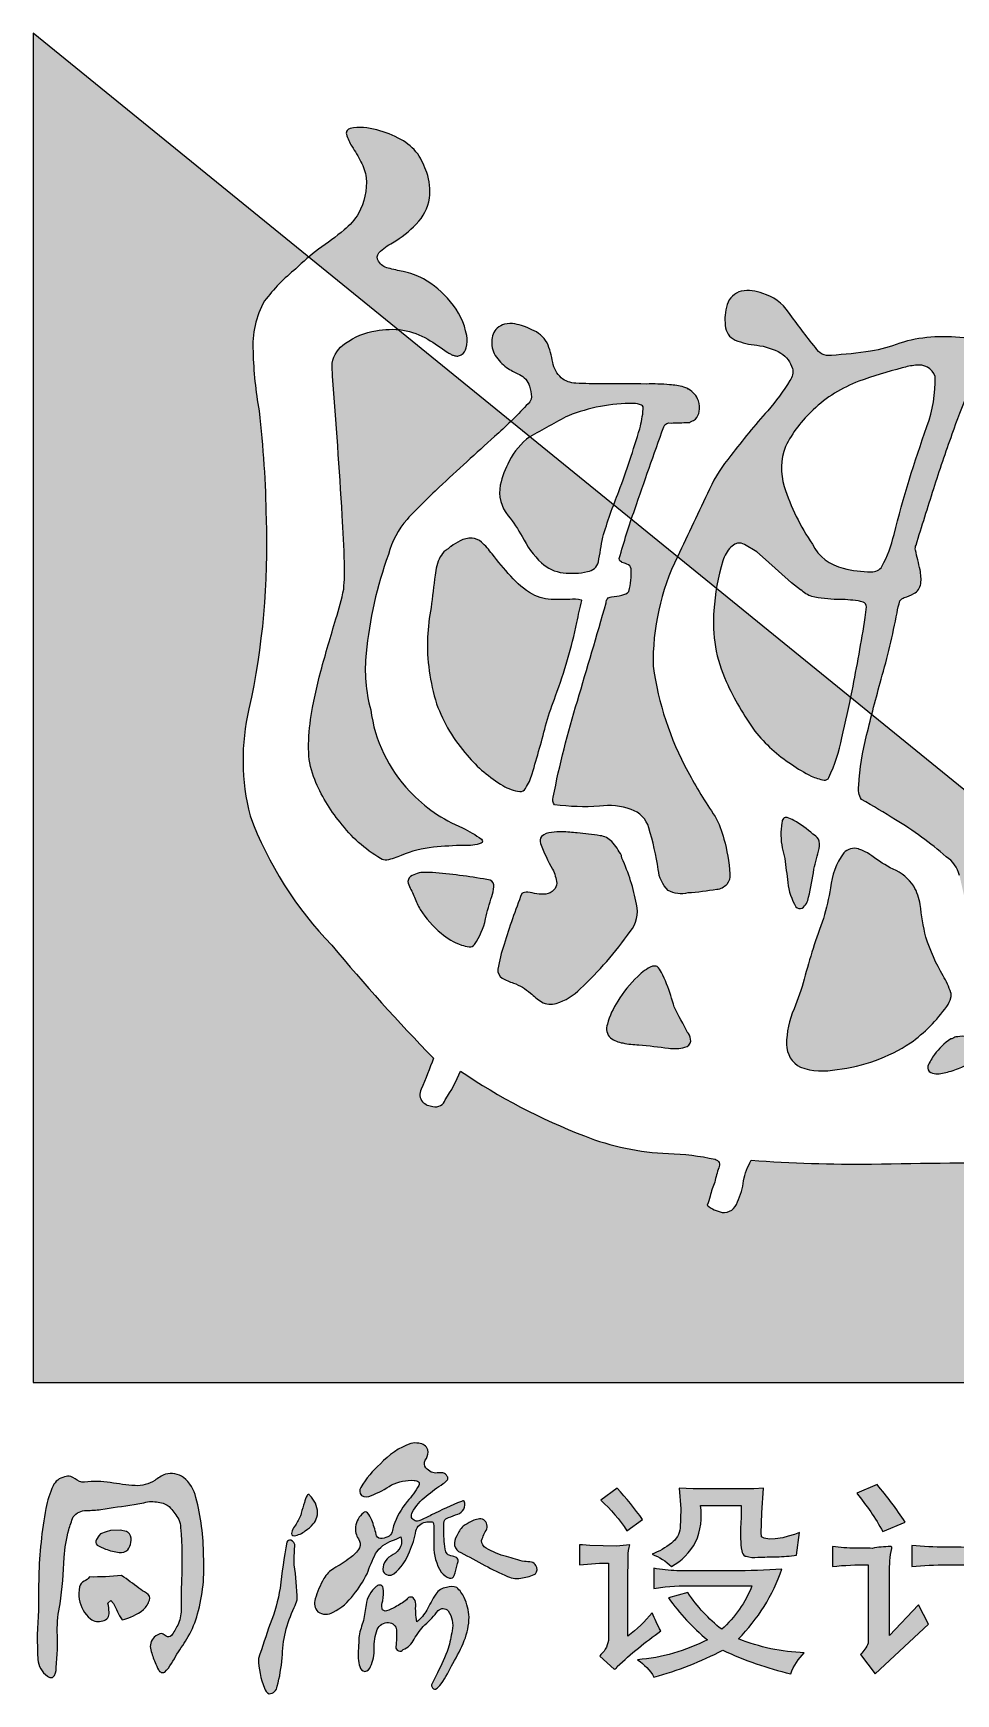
# Model space of a CAD drawing. Extents: x 190999 to 834799, y -200814 to 215286.
# Drawn here: x 660277 to 661746, y 22154 to 24796 of the extents above; entities that cross this region are included whole.
import ezdxf

# ---------------------------------------------------------------- set-up
doc = ezdxf.new("R2010")
doc.units = 0
doc.header["$LTSCALE"] = 1000
doc.header["$MEASUREMENT"] = 0
doc.layers.add('图框', color=189, linetype='Continuous')

# ---------------------------------------------------------------- blocks, each defined once
blk = doc.blocks.new('TJAD_TK_LOGO')
at = {"layer": '图框'}
for points in [[(0.3088, 0.2387, -0.055111), (0.2978, 0.218, -0.399817), (0.2889, 0.2131, -0.15154), (0.2813, 0.2164, -0.301448), (0.2805, 0.2256, 0.010306), (0.2893, 0.248, -0.01851), (0.2158, 0.3296, -0.103184), (0.1567, 0.4231, -0.120959), (0.1559, 0.5005, 0.063512), (0.1683, 0.6375, 0.024265), (0.1633, 0.7157, -0.039016), (0.1589, 0.7586, -0.148803), (0.1672, 0.7952, -0.063522), (0.1899, 0.8185, -0.021561), (0.1991, 0.8269), (0, 0.9887), (0, 0.0136), (1.2, 0.0136), (0.9015, 0.2562, -0.02734), (0.8698, 0.2318, -0.056811), (0.8015, 0.1955, -0.043653), (0.7428, 0.1781, 0.070224), (0.7398, 0.1676, -0.155586), (0.7336, 0.1464, -0.268078), (0.7145, 0.1445, 0.046034), (0.7138, 0.1514, -0.10837), (0.7157, 0.158, 0.067272), (0.7193, 0.1723, 0.007869), (0.606, 0.1714, -0.018474), (0.519, 0.1742, 0.089356), (0.5135, 0.1595, -0.084297), (0.509, 0.1441, -0.378712), (0.4979, 0.1366, -0.129516), (0.4872, 0.1418, 0.010082), (0.4893, 0.1483, -0.06366), (0.4927, 0.1585, -0.047427), (0.496, 0.17, 0.412458), (0.4928, 0.175, 0.04646), (0.4591, 0.1791, -0.083304), (0.3984, 0.1918, -0.056916)], [(0.2775, 0.8514, 0.150805), (0.2864, 0.8696, 0.118181), (0.2844, 0.888, 0.061251), (0.2779, 0.9015, 0.110829), (0.2658, 0.9118, 0.065976), (0.2483, 0.9188, 0.129921), (0.2287, 0.9197, 0.40681), (0.2264, 0.9157, 0.07663), (0.2303, 0.907, -0.019502), (0.2369, 0.8958, -0.085799), (0.2406, 0.8843, -0.150999), (0.2351, 0.8585, -0.086307), (0.2248, 0.8465, -0.019332), (0.2062, 0.8326, 0.015742), (0.1991, 0.8269), (0.2636, 0.7745, -0.014783), (0.2672, 0.7742, -0.092021), (0.2852, 0.7675, -0.021612), (0.2992, 0.7583, 0.020501), (0.3016, 0.7569, -0.138406), (0.302, 0.7565, -0.004327), (0.3042, 0.7558, 0.041521), (0.3068, 0.7553, 0.017006), (0.3094, 0.7562, 0.175362), (0.3127, 0.7602, 0.115175), (0.3133, 0.7703, 0.133458), (0.3016, 0.7947, 0.090138), (0.282, 0.8113, 0.068529), (0.2674, 0.8165, -0.013934), (0.2566, 0.8189, -0.201719), (0.2496, 0.8239, -0.378426), (0.2504, 0.8307, -0.084166), (0.2598, 0.8373, 0.070184)], [(0.2636, 0.7745, 0.064867), (0.2476, 0.7736, 0.116531), (0.2256, 0.7646, 0.208218), (0.2161, 0.7503, 0.02194), (0.2164, 0.7413, -0.003556), (0.2234, 0.6402, -0.008585), (0.2249, 0.6059, -0.036626), (0.2244, 0.5869, -0.030322), (0.2188, 0.5654, 0.008639), (0.2079, 0.5277, 0.029199), (0.2005, 0.4927, 0.047639), (0.1991, 0.4689, 0.083135), (0.2032, 0.4501, 0.077424), (0.2218, 0.4185, 0.095524), (0.2514, 0.392, 0.133345), (0.2555, 0.391, 0.037671), (0.266, 0.3945, -0.074764), (0.2892, 0.4005, -0.017227), (0.3115, 0.4018, 0.103318), (0.3238, 0.4034, 0.529251), (0.3243, 0.406, 0.058891), (0.3103, 0.4144, -0.106556), (0.2722, 0.4408, -0.157893), (0.2439, 0.4997, -0.090292), (0.2406, 0.5406, -0.061166), (0.2567, 0.6121, -0.11155), (0.2702, 0.6374, -0.016825), (0.2934, 0.6606, -0.002917), (0.3335, 0.6973, 0.013927), (0.3452, 0.7082)], [(0.4736, 0.7314, 0.018572), (0.4732, 0.7314), (0.4732, 0.7318, 0.06936), (0.4703, 0.733, 0.047212), (0.46, 0.7347, 0.024282), (0.4431, 0.7352, -0.000753), (0.4115, 0.7353, -0.013374), (0.3921, 0.7358, -0.164458), (0.3817, 0.7396, -0.15617), (0.3755, 0.7508, 0.064833), (0.3714, 0.765, 0.17195), (0.3603, 0.7744, 0.077232), (0.3482, 0.7786, 0.099365), (0.3407, 0.7784, 0.128164), (0.3354, 0.7756, 0.199677), (0.3314, 0.766, 0.156287), (0.3348, 0.7545, 0.086381), (0.3434, 0.7463, 0.029794), (0.3514, 0.742, -0.218512), (0.3587, 0.7337, -0.050196), (0.3602, 0.726, -0.223734), (0.3564, 0.7197, -0.013892), (0.3452, 0.7082), (0.3589, 0.6971, -0.00619), (0.3868, 0.7123, -0.093205), (0.4339, 0.7212, -0.103421), (0.4394, 0.72, -0.384925), (0.4409, 0.717, -0.045853), (0.4384, 0.7029, -0.014561), (0.4233, 0.6576, 0.006316), (0.4195, 0.6478), (0.4323, 0.6374, -0.003465), (0.4348, 0.6445, -0.002724), (0.4557, 0.7043, -0.338072), (0.4611, 0.707, 0.005218), (0.4734, 0.7074, 0.309415), (0.4756, 0.7082, 0.132077), (0.4786, 0.7099, 0.147744), (0.4814, 0.7154, 0.135646), (0.4808, 0.7231, 0.18433)]]:
    blk.add_hatch(color=256, dxfattribs=at).paths.add_polyline_path(points)
h = blk.add_hatch(color=256, dxfattribs=at)
h.paths.add_polyline_path([(0.7123, 0.7547, 0.083086), (0.7078, 0.7611, 0.127732), (0.7011, 0.7644, 0.060999), (0.6727, 0.7685, 0.050289), (0.6488, 0.769, 0.061315), (0.6263, 0.7647, -0.058239), (0.6053, 0.759, -0.023274), (0.5769, 0.7559, -0.318074), (0.5654, 0.7615, -0.012807), (0.5459, 0.787, 0.176594), (0.5273, 0.8007, 0.141446), (0.5118, 0.8023, 0.254042), (0.5015, 0.7926, 0.094349), (0.5002, 0.7774, 0.272202), (0.5073, 0.7669, 0.06938), (0.523, 0.7632, -0.099001), (0.5405, 0.7575, -0.173209), (0.5486, 0.7467, -0.244282), (0.547, 0.7377, -0.042049), (0.5309, 0.7159, 0.019533), (0.5043, 0.6835, 0.074328), (0.4889, 0.6592, -0.003717), (0.4656, 0.6104), (0.4938, 0.5874, -0.03259), (0.4985, 0.6073, -0.114709), (0.5043, 0.6174), (0.5072, 0.6195), (0.5091, 0.6202), (0.5118, 0.6201), (0.5142, 0.6193), (0.5231, 0.6138), (0.5294, 0.6085), (0.5482, 0.5915), (0.5545, 0.5865), (0.5549, 0.5865, 0.137325), (0.5628, 0.5817, 0.052206), (0.5812, 0.5795, -0.039081), (0.5963, 0.5784, -0.061234), (0.5998, 0.5775, -0.389955), (0.6022, 0.5741, -0.015439), (0.6014, 0.5665, -0.009793), (0.5919, 0.5135, -0.001555), (0.5909, 0.5086), (0.6061, 0.4962, -0.005675), (0.6129, 0.5218, 0.021764), (0.6244, 0.5699, -0.037231), (0.6265, 0.5785, -0.166808), (0.6296, 0.5808, 0.014415), (0.6366, 0.5837, 0.232872), (0.6415, 0.5909, 0.087887), (0.641, 0.6009, 0.002273), (0.6378, 0.6149, -0.178357), (0.6381, 0.6188, -0.001216), (0.6509, 0.6596, -0.011476), (0.6643, 0.6991, -0.017032), (0.6756, 0.7288, -0.192629), (0.6888, 0.7399, -0.05264), (0.7021, 0.7447, 0.121865), (0.7115, 0.7475, 0.384919)])
h.paths.add_polyline_path([(0.5967, 0.7372, -0.021509), (0.6281, 0.7468, -0.053885), (0.6378, 0.7487, -0.363115), (0.652, 0.7407, -0.093078), (0.646, 0.7046, 0.023125), (0.6222, 0.6265, -0.067346), (0.6135, 0.6034, -0.278742), (0.6057, 0.5995, -0.067064), (0.5855, 0.6021, -0.223721), (0.5632, 0.6194, -0.070697), (0.543, 0.6609, -0.171192), (0.5437, 0.69, -0.090372), (0.5638, 0.7166, -0.097027)], flags=16)
h = blk.add_hatch(color=256, dxfattribs=at)
h.paths.add_polyline_path([(0.4195, 0.6478), (0.3589, 0.6971, 0.122439), (0.3441, 0.6794, 0.077208), (0.3376, 0.6622, 0.221374), (0.3431, 0.6401, -0.044103), (0.3534, 0.6251, 0.092474), (0.3673, 0.6059, 0.149827), (0.383, 0.5987, 0.078107), (0.4006, 0.5996, 0.300992), (0.4085, 0.6066, 0.003448), (0.4116, 0.6244, -0.014936)])
h.paths.add_polyline_path([(0.4481, 0.5312, -0.118411), (0.4656, 0.6104), (0.4323, 0.6374, 0.013731), (0.4236, 0.6091, 0.354128), (0.4255, 0.6066, 0.149403), (0.4255, 0.6062, -0.033756), (0.429, 0.6051, -0.301225), (0.4322, 0.6016, -0.067966), (0.4306, 0.5853, -0.155357), (0.4255, 0.5826, -0.0383), (0.4175, 0.5813, 0.394404), (0.4141, 0.5771, -0.002997), (0.3933, 0.5061, 0.027314), (0.3759, 0.4366, 0.262389), (0.3769, 0.4312, 0.054171), (0.4093, 0.4301, -0.120269), (0.4322, 0.4278, -0.238212), (0.445, 0.4145, -0.030328), (0.4518, 0.3843, 0.177342), (0.4589, 0.3692, 0.189169), (0.4732, 0.3674, 0.024901), (0.4941, 0.3699, 0.43233), (0.5035, 0.3812, 0.054023), (0.4992, 0.4064, 0.072563), (0.4928, 0.4227, -0.024272), (0.4732, 0.4551, -0.09052)])
h.paths.add_polyline_path([(0.5909, 0.5086), (0.4938, 0.5874, 0.02545), (0.492, 0.5716, 0.128799), (0.5009, 0.5201, 0.044216), (0.5216, 0.4843, 0.076323), (0.548, 0.4604, 0.034366), (0.5624, 0.4519, 0.076032), (0.5722, 0.4489, 0.341488), (0.575, 0.4509, 0.069217), (0.5844, 0.4795, 0.009229)])
h.paths.add_polyline_path([(0.6061, 0.4962, 0.003269), (0.6024, 0.4814, 0.051211), (0.5967, 0.4451, 0.204101), (0.5987, 0.435, -0.011598), (0.6232, 0.4203, -0.044991), (0.6598, 0.3936, -0.200983), (0.6695, 0.3801, -0.006426), (0.6785, 0.3385, 0.079721), (0.6871, 0.3112, 0.326464), (0.6907, 0.3094, 0.087838), (0.6948, 0.3111, 0.087656), (0.7146, 0.3317, 0.286319), (0.7196, 0.3603, 0.076349), (0.7011, 0.3885, -0.160397), (0.6755, 0.4398), (0.6755, 0.4398)])
h.paths.add_polyline_path([(0.8517, 0.2966), (0.7903, 0.3465, 0.007087), (0.7769, 0.3013, 0.070922), (0.7741, 0.2754, 0.248353), (0.779, 0.265, 0.199635), (0.7954, 0.2684, -0.006886), (0.8134, 0.2746, 0.05678), (0.8467, 0.293, 0.006803)])
h = blk.add_hatch(color=256, dxfattribs=at)
h.paths.add_polyline_path([(0.393, 0.5629, -0.011586), (0.3965, 0.5787, 0.253288), (0.3961, 0.5791, 0.095247), (0.3878, 0.5795, -0.0106), (0.3763, 0.5795, -0.133876), (0.3608, 0.5833, -0.082431), (0.3451, 0.5964, -0.01622), (0.3317, 0.6124, 0.042319), (0.324, 0.621, 0.140851), (0.3172, 0.6238, 0.145933), (0.3085, 0.6218, 0.038492), (0.302, 0.6178), (0.3016, 0.6178, 0.000616), (0.3, 0.6162, 0.032553), (0.2979, 0.6148, 0.095329), (0.2942, 0.6103, 0.096767), (0.2905, 0.5971, -0.001525), (0.2876, 0.5737, 0.034244), (0.285, 0.5522, 0.085899), (0.2916, 0.5041, 0.097395), (0.3137, 0.4669, 0.083463), (0.3395, 0.445, 0.098864), (0.3517, 0.4407, 0.30663), (0.3559, 0.443, 0.075685), (0.3606, 0.4535, 0.009946), (0.371, 0.4905, -0.023424), (0.3776, 0.5099, 0.034776)])
h.paths.add_polyline_path([(0.3331, 0.3723, 0.321528), (0.3303, 0.3767, 0.021484), (0.2909, 0.382, 0.022843), (0.2815, 0.3822, 0.102534), (0.2763, 0.381, 0.130045), (0.2718, 0.3783, 0.267367), (0.2712, 0.3737, -0.005872), (0.2757, 0.3643, 0.058515), (0.2798, 0.3554, 0.081344), (0.2949, 0.3383, 0.099387), (0.3095, 0.3298, 0.035917), (0.3152, 0.3284, 0.245908), (0.3185, 0.3297, 0.105203), (0.327, 0.3486, -0.034055), (0.3316, 0.3653, 0.056891)])
h.paths.add_polyline_path([(0.4315, 0.3396, 0.245812), (0.436, 0.3593, 0.065072), (0.4255, 0.3925, 0.134826), (0.4253, 0.3934, -0.114996), (0.4251, 0.3945, 0.061748), (0.4182, 0.4045, 0.16919), (0.4099, 0.4088, 0.009694), (0.3932, 0.4108, 0.017654), (0.3823, 0.4116, 0.044621), (0.3745, 0.4112, 0.15913), (0.3675, 0.4082, 0.263058), (0.3666, 0.4036, 0.037983), (0.3754, 0.3845, -0.091013), (0.3784, 0.3745, -0.183458), (0.3763, 0.3696, -0.186991), (0.3705, 0.3666, -0.076588), (0.3638, 0.3668, 0.012233), (0.357, 0.368, 0.175338), (0.3532, 0.367, 0.023216), (0.3404, 0.3302, 0.04069), (0.3358, 0.3123, 0.28537), (0.3389, 0.3059, 0.048651), (0.3472, 0.3023, -0.083296), (0.3595, 0.2951, 0.044689), (0.3674, 0.2887, 0.196761), (0.3781, 0.2876, 0.127879), (0.3954, 0.2982, 0.050671)])
h.paths.add_polyline_path([(0.4633, 0.2851, 0.013244), (0.4608, 0.2933, 0.042352), (0.4538, 0.3106, 0.086452), (0.451, 0.3142, 0.181931), (0.4475, 0.3144, 0.105167), (0.437, 0.3071, 0.063777), (0.4225, 0.2892, 0.079039), (0.415, 0.2726, 0.295118), (0.4173, 0.2626, 0.12746), (0.4262, 0.259, 0.051219), (0.4378, 0.2577, -0.006938), (0.4592, 0.2552, 0.101871), (0.4716, 0.2561, 0.282022), (0.4753, 0.2604, 0.127329), (0.4734, 0.2662), (0.4732, 0.2662, -0.004335)])
h.paths.add_polyline_path([(0.6577, 0.3076, -0.058552), (0.6453, 0.3355, -0.043685), (0.6412, 0.3591, 0.088622), (0.6365, 0.3722, 0.151789), (0.6215, 0.3846, -0.046532), (0.6062, 0.3942, 0.04555), (0.5995, 0.3981, 0.043142), (0.5967, 0.3991), (0.5966, 0.3994, 0.251715), (0.5858, 0.3963, 0.137334), (0.5764, 0.371, -0.022108), (0.5712, 0.349, 0.025269), (0.5573, 0.3052, -0.028381), (0.5499, 0.2836, 0.095667), (0.5444, 0.258, 0.266705), (0.5545, 0.2414, 0.133638), (0.5811, 0.2399, 0.117773), (0.6341, 0.259, 0.081266), (0.6603, 0.2854, 0.080524), (0.6632, 0.2917), (0.6632, 0.292), (0.6636, 0.2924), (0.6636, 0.2952), (0.6632, 0.2952, 0.059624)])
h.paths.add_polyline_path([(0.5675, 0.4064, 0.121011), (0.5636, 0.4099, 0.051248), (0.5498, 0.4198, 0.077555), (0.5447, 0.4219, 0.238499), (0.5422, 0.4212, 0.167798), (0.5412, 0.4181, 0.09655), (0.5414, 0.3999, -0.014406), (0.5433, 0.3923, -0.00033), (0.5454, 0.375, 0.1059), (0.5513, 0.3573, 0.313865), (0.5557, 0.3565, 0.231713), (0.5604, 0.3643, 0.026659), (0.5643, 0.3846, -0.007425), (0.5681, 0.3998, 0.16995)])
h.paths.add_polyline_path([(0.6788, 0.2495, 0.082015), (0.6802, 0.2581, 0.360369), (0.6746, 0.2636, 0.094324), (0.6683, 0.2635, 0.109868), (0.6658, 0.2629, -0.017853), (0.6636, 0.2619), (0.6632, 0.2619, 0.095638), (0.6515, 0.2506, 0.069381), (0.6467, 0.2423, 0.391778), (0.6489, 0.2376, 0.16265), (0.6584, 0.2374, 0.029698), (0.6632, 0.2387), (0.6636, 0.2387, 0.027865), (0.6738, 0.2427, 0.232972)])
h.paths.add_polyline_path([(0.7651, 0.3086, -0.00792), (0.7663, 0.3122, -0.04061), (0.7673, 0.3161, 0.057732), (0.7686, 0.323, 0.231089), (0.7664, 0.3309, 0.223752), (0.7548, 0.3302, 0.032861), (0.7336, 0.3152, -0.012035), (0.7156, 0.3033, 0.160241), (0.7001, 0.2874, 0.160304), (0.6998, 0.2673, 0.221951), (0.7087, 0.2557, 0.080228), (0.7255, 0.2484, 0.124433), (0.7414, 0.2473, 0.177577), (0.7482, 0.2548, 0.06059), (0.7578, 0.2826, -0.013372)])
h = blk.add_hatch(color=256, dxfattribs=at)
h.paths.add_polyline_path([(0.1087, -0.0549, 0.215782), (0.0955, -0.0527, 0.067417), (0.0878, -0.0572, -0.168397), (0.0723, -0.0608, -0.018722), (0.0557, -0.0587, 0.069135), (0.0371, -0.0584, -0.211583), (0.0322, -0.0571, 0.012327), (0.0271, -0.0542, 0.18165), (0.0227, -0.0546, 0.234564), (0.0145, -0.0607, 0.06939), (0.0092, -0.0773, 0.040114), (0.004, -0.1264, 0.00862), (0.0038, -0.1509, 0.034302), (0.0033, -0.1865, 0.240525), (0.0113, -0.1992, 0.151405), (0.014, -0.1995, 0.254247), (0.0165, -0.1924, 0.038225), (0.0174, -0.1663, -0.061608), (0.0194, -0.1463, 0.026815), (0.0223, -0.1127, -0.054652), (0.0257, -0.0929, -0.028262), (0.0289, -0.0835, -0.253686), (0.0385, -0.0789, 0.007206), (0.0489, -0.0782, -0.006599), (0.0729, -0.0746, 0.009999), (0.0841, -0.0723, -0.062381), (0.0934, -0.0735, -0.15567), (0.0993, -0.0771, -0.051163), (0.1052, -0.0853, -0.102101), (0.1065, -0.0911, -0.03095), (0.1072, -0.1291, 0.010088), (0.1069, -0.1503, -0.131285), (0.1038, -0.1627, -0.019629), (0.1006, -0.1683, -0.485137), (0.0962, -0.1696, 0.001583), (0.093, -0.1677, 0.165296), (0.0875, -0.1704, 0.24859), (0.0847, -0.1785, 0.066176), (0.0882, -0.1886, 0.038595), (0.0909, -0.1945, 0.378365), (0.0951, -0.1957, 0.077759), (0.1038, -0.1826, 0.016012), (0.1121, -0.17, 0.054651), (0.1183, -0.1552, 0.087206), (0.1231, -0.1116, 0.064902), (0.1173, -0.0684, 0.144064)])
h.paths.add_polyline_path([(0.0629, -0.0931), (0.0559, -0.0934), (0.0526, -0.0942), (0.0487, -0.0957), (0.0473, -0.0971), (0.0457, -0.0999, 0.333571), (0.0462, -0.1038, 0.045952), (0.0523, -0.1067, 0.064784), (0.0622, -0.1092, 0.210865), (0.0684, -0.1072, 0.127927), (0.0706, -0.102, 0.211886), (0.0696, -0.0958, 0.12013), (0.0674, -0.0941)], flags=17)
h.paths.add_polyline_path([(0.058, -0.146, -0.039434), (0.0609, -0.152, 0.054133), (0.0642, -0.1578, 0.123184), (0.0796, -0.1504, 0.140353), (0.0842, -0.1429, 0.284617), (0.0828, -0.1391, -0.012464), (0.0763, -0.135, 0.016141), (0.0639, -0.1258, -0.029736), (0.0406, -0.1269, -0.149024), (0.0367, -0.13, 0.190304), (0.0335, -0.134, 0.089845), (0.0332, -0.143, 0.171078), (0.0413, -0.1572, 0.249801), (0.0503, -0.1586, 0.378768), (0.055, -0.1529, 0.031236), (0.054, -0.1458), (0.0561, -0.1439)], flags=17)
h.paths.add_polyline_path([(0.1936, -0.0808, -0.130766), (0.1929, -0.0832, -0.049), (0.1889, -0.0904, 0.175351), (0.1867, -0.0955, 0.389375), (0.1886, -0.0971, 0.146359), (0.1966, -0.0935, 0.079034), (0.2024, -0.0886, 0.101244), (0.205, -0.0836, 0.132531), (0.2051, -0.0769, 0.067751), (0.2031, -0.0722, 0.050259), (0.1996, -0.0676, 0.454265), (0.198, -0.0678, 0.06765), (0.196, -0.0731, 0.007561)])
h.paths.add_polyline_path([(0.189, -0.104, 0.313541), (0.1862, -0.1002, 0.335576), (0.1832, -0.1018, 0.015792), (0.1784, -0.1349, -0.057755), (0.1712, -0.1608, 0.000363), (0.1628, -0.1859, 0.094511), (0.1671, -0.2072, 0.230423), (0.1705, -0.2113, 0.369117), (0.1764, -0.2058, 0.039319), (0.18, -0.1854, -0.109188), (0.1887, -0.1489, 0.00425), (0.1908, -0.1434, 0.032369), (0.1887, -0.118, -0.025515)])
h.paths.add_polyline_path([(0.251, -0.0452, 0.093827), (0.2363, -0.0633, 0.302072), (0.2373, -0.0679, 0.296548), (0.2444, -0.0681, 0.04254), (0.259, -0.0604, -0.129019), (0.2753, -0.0571, -0.117204), (0.2785, -0.0581, -0.328405), (0.2786, -0.0608, -0.051459), (0.2703, -0.0723, 0.085646), (0.2604, -0.09, 0.031903), (0.2597, -0.0932, -0.315533), (0.2562, -0.0979, -0.134544), (0.2509, -0.099, -0.408117), (0.2479, -0.0961, 0.035639), (0.2445, -0.0851, 0.084333), (0.2416, -0.0806, 0.358627), (0.239, -0.0802, 0.227473), (0.2329, -0.092, 0.148882), (0.235, -0.0994, -0.254787), (0.2358, -0.1059, -0.110418), (0.229, -0.1131, -0.032156), (0.2173, -0.1207, 0.122106), (0.2102, -0.1279, 0.074479), (0.2035, -0.1443, 0.233421), (0.2058, -0.152, 0.316166), (0.2167, -0.1523, 0.122903), (0.2315, -0.1397, 0.056501), (0.2413, -0.1246, -0.025506), (0.2474, -0.11, -0.174643), (0.2597, -0.1006, 0.004602), (0.2657, -0.0979, -0.251477), (0.2643, -0.107, -0.130218), (0.2586, -0.1116, 0.16089), (0.2539, -0.1165, 0.172735), (0.253, -0.123, 0.448793), (0.2607, -0.1246, 0.141971), (0.272, -0.1086, 0.057248), (0.2765, -0.0945, -0.334885), (0.2836, -0.0873, -0.076773), (0.2877, -0.0871, -0.545841), (0.2894, -0.0894, -0.008092), (0.2895, -0.1045, 0.139136), (0.2949, -0.1235, 0.144746), (0.301, -0.1277, 0.355116), (0.3041, -0.1263, 0.046986), (0.3064, -0.118, 0.052614), (0.3072, -0.1148, 0.237681), (0.3057, -0.1128, 0.025436), (0.3015, -0.1114, -0.354836), (0.298, -0.1075, -0.049448), (0.2968, -0.0935, -0.035628), (0.2969, -0.0883, -0.387964), (0.3001, -0.084, -0.009611), (0.3071, -0.0814, 0.187317), (0.3113, -0.0778, 0.232403), (0.3115, -0.0721, 0.143525), (0.3105, -0.0719, 0.022411), (0.2879, -0.0821, -0.00319), (0.2795, -0.086, -0.206179), (0.276, -0.0863, -0.165764), (0.2735, -0.0838, -0.217969), (0.274, -0.0802, -0.110096), (0.2841, -0.0684, -0.031862), (0.2964, -0.0594, 0.078929), (0.2994, -0.0567, 0.264707), (0.2996, -0.0548, 0.034215), (0.298, -0.0525, 0.174735), (0.2957, -0.0516, 0.001752), (0.2917, -0.0518, -0.177458), (0.2867, -0.0505, -0.140307), (0.2831, -0.0469, -0.275752), (0.2842, -0.0412, 0.167681), (0.2852, -0.035, 0.301407), (0.2787, -0.0302, 0.08311), (0.273, -0.0304, 0.130737)])
h.paths.add_polyline_path([(0.3265, -0.1185, 0.027579), (0.3434, -0.1267, 0.154526), (0.3537, -0.1275, 0.082415), (0.3631, -0.1246, 0.312986), (0.3634, -0.1187, 0.221824), (0.3602, -0.1161, 0.031656), (0.355, -0.1158, -0.00721), (0.3422, -0.1122, -0.071904), (0.3274, -0.106, -0.267193), (0.324, -0.1005, -0.023267), (0.3278, -0.0922, 0.395574), (0.3247, -0.0851, 0.188464), (0.3166, -0.0869, 0.051998), (0.3107, -0.0902, 0.108508), (0.3062, -0.0972, 0.200123), (0.3045, -0.1041, 0.191616), (0.3078, -0.1086, -0.01282)])
h.paths.add_polyline_path([(0.3061, -0.1345, 0.188222), (0.2987, -0.1344, 0.20573), (0.2909, -0.1393, 0.018376), (0.2852, -0.1492, -0.117409), (0.2773, -0.1592, -0.060927), (0.2765, -0.1465, 0.215117), (0.2745, -0.1419, 0.470033), (0.2699, -0.1433, -0.045545), (0.2616, -0.1486, -0.074224), (0.2553, -0.1514, -0.568137), (0.252, -0.1485, -0.07678), (0.2526, -0.1441, 0.100197), (0.2529, -0.1346, 0.387299), (0.2502, -0.1327, 0.118665), (0.2478, -0.1338, 0.185429), (0.2406, -0.1469, -0.018374), (0.2387, -0.1583, 0.026924), (0.2355, -0.1694, -0.013447), (0.2349, -0.18, 0.097057), (0.2361, -0.1921, 0.277047), (0.2398, -0.1951, 0.192921), (0.2429, -0.1932, 0.125735), (0.2464, -0.1796, -0.084178), (0.2486, -0.1648, -0.292454), (0.2566, -0.1598, -0.427415), (0.2627, -0.1662, -0.039723), (0.2621, -0.1773, 0.744354), (0.2674, -0.1794, 0.173973), (0.2753, -0.1721, -0.079593), (0.2831, -0.1615, 0.037997), (0.2923, -0.1518, -0.536451), (0.3002, -0.1519, -0.220641), (0.3027, -0.1657, -0.033334), (0.3, -0.1785, -0.02197), (0.2922, -0.1962, -0.036413), (0.288, -0.2042, 0.059035), (0.2879, -0.2046, 0.221247), (0.2894, -0.2077, 0.229092), (0.2907, -0.2079, 0.104052), (0.2938, -0.2056, 0.039622), (0.3034, -0.1893, 0.031663), (0.3116, -0.1728, 0.083922), (0.3151, -0.1559, 0.095464), (0.3114, -0.1418, 0.118136)])
h.paths.add_polyline_path([(0.4291, -0.0935), (0.4405, -0.0853, 0.028783), (0.4221, -0.0627), (0.4102, -0.0715, -0.06685)])
h.paths.add_polyline_path([(0.4215, -0.1047), (0.4022, -0.1042), (0.3969, -0.1036), (0.3948, -0.1036), (0.3948, -0.1181), (0.4007, -0.1176), (0.4092, -0.1169), (0.4158, -0.1168), (0.4158, -0.1709, -0.223037), (0.4102, -0.1829, -0.003297), (0.4095, -0.1842), (0.42, -0.1936, 0.201777), (0.4221, -0.1917, -0.033526), (0.4536, -0.1659, -0.02738), (0.4473, -0.1527, -0.067274), (0.4298, -0.1697, -0.004515), (0.43, -0.112, -0.051491), (0.4312, -0.1036)])
h.paths.add_polyline_path([(0.4681, -0.0776), (0.4676, -0.0915, -0.202539), (0.4614, -0.1024, -0.066868), (0.4473, -0.1105, -0.101276), (0.4613, -0.1193, 0.145344), (0.4788, -0.1017, 0.140249), (0.4824, -0.0753, -0.003162), (0.5118, -0.0753, -0.016144), (0.5113, -0.0906, 0.052901), (0.5122, -0.1087, 0.214665), (0.5146, -0.1118, 0.093296), (0.5153, -0.1118, 0.137117), (0.5238, -0.1126, 0.000424), (0.5373, -0.1123, 0.022294), (0.5517, -0.1112), (0.5538, -0.0948), (0.5502, -0.0961), (0.5458, -0.0974), (0.5419, -0.0985), (0.5363, -0.0994), (0.5323, -0.0995), (0.5266, -0.0985), (0.5261, -0.0963), (0.5266, -0.0805), (0.5279, -0.0627), (0.5208, -0.0631), (0.5109, -0.0633), (0.4981, -0.0633), (0.4859, -0.0633), (0.4771, -0.0632), (0.4669, -0.0627)])
h.paths.add_polyline_path([(0.5056, -0.1225, -0.002263), (0.4652, -0.1224, -0.028919), (0.4487, -0.1207), (0.4487, -0.1351), (0.4568, -0.134), (0.467, -0.1332, -0.001197), (0.5012, -0.1332, 0.000411), (0.5195, -0.1332, -0.117897), (0.4977, -0.1647, -0.081518), (0.4732, -0.1382), (0.4592, -0.142, 0.067412), (0.4873, -0.1722, -0.099344), (0.4368, -0.1867, -0.117302), (0.4487, -0.1993, 0.051291), (0.4985, -0.1798, 0.052048), (0.5475, -0.1968, -0.102524), (0.5573, -0.1817, -0.086164), (0.5097, -0.1716, 0.112398), (0.5412, -0.1212, -0.018709)])
h.paths.add_polyline_path([(0.6036, -0.1181), (0.6036, -0.1747, -0.094232), (0.598, -0.1829), (0.6085, -0.1968), (0.647, -0.1609), (0.64, -0.147), (0.619, -0.1691), (0.619, -0.1241, -0.058001), (0.6207, -0.1057, 0.319569), (0.6199, -0.1049, 0.045142), (0.6064, -0.1062, 0.020451), (0.5944, -0.1061, -0.034776), (0.5777, -0.1049), (0.5777, -0.1193, -0.030546)])
h.paths.add_polyline_path([(0.6099, -0.0601), (0.5952, -0.0664, -0.049542), (0.6141, -0.0941), (0.6302, -0.0872, 0.030356)])
h.paths.add_polyline_path([(0.6595, -0.1054, -0.019379), (0.6351, -0.1042), (0.6351, -0.1193, -0.02608), (0.6603, -0.1181), (0.682, -0.1181), (0.682, -0.1729, -0.021278), (0.6806, -0.2012), (0.6974, -0.2012, -0.017067), (0.6967, -0.1716), (0.6967, -0.1181), (0.7148, -0.1181, -0.024313), (0.7409, -0.1193), (0.7409, -0.1042, -0.018656), (0.7103, -0.1055), (0.6967, -0.1055), (0.6967, -0.0765, -0.143011), (0.7016, -0.0589, 0.162811), (0.697, -0.0572, 0.035376), (0.6847, -0.0564, 0.004148), (0.6806, -0.0564, -0.046173), (0.6819, -0.0675, -0.00345), (0.682, -0.1055, -0.001359)])
h.paths.add_polyline_path([(0.7665, -0.0695), (0.7665, -0.0854), (0.8078, -0.0854), (0.8078, -0.2004), (0.8257, -0.2004), (0.8257, -0.0854), (0.867, -0.0854), (0.867, -0.0695)])
h.paths.add_polyline_path([(0.9301, -0.1569, -0.040499), (0.9291, -0.1744, -0.3078), (0.915, -0.1875, -0.189438), (0.8973, -0.1845, -0.186489), (0.89, -0.1721, -0.07743), (0.8894, -0.158), (0.8723, -0.158, 0.198241), (0.8816, -0.1938, 0.214326), (0.9098, -0.2039, 0.249549), (0.9415, -0.1907, 0.135294), (0.948, -0.1641), (0.948, -0.0695), (0.9301, -0.0695)])
h.paths.add_polyline_path([(1.0285, -0.0695), (1.0088, -0.0695), (0.9602, -0.2004), (0.9786, -0.2004), (0.9926, -0.1613), (1.0441, -0.1613), (1.0579, -0.2004), (1.0772, -0.2004)])
h.paths.add_polyline_path([(1.0186, -0.0882), (1.0389, -0.146), (0.9981, -0.146)], flags=16)
h.paths.add_polyline_path([(1.0908, -0.0695), (1.0908, -0.2004), (1.1399, -0.2004, 0.229129), (1.182, -0.1827, 0.179316), (1.1971, -0.1343, 0.181564), (1.1826, -0.0858, 0.220204), (1.1406, -0.0695)])
h.paths.add_polyline_path([(1.1086, -0.0846), (1.1391, -0.0846, -0.337188), (1.1746, -0.1078, -0.124189), (1.1773, -0.1517, -0.40123), (1.1391, -0.1844), (1.1086, -0.1844)], flags=16)
blk.add_lwpolyline([(0, 0.9887), (0, 0.0136), (1.2, 0.0136)], close=True, dxfattribs=at)
for points in [[(0.6695, 0.3801, 0.200983), (0.6598, 0.3936, 0.044991), (0.6232, 0.4203, 0.011598), (0.5987, 0.435, -0.204101), (0.5967, 0.4451, -0.051211), (0.6024, 0.4814, -0.008944), (0.6129, 0.5218, 0.021764), (0.6244, 0.5699, -0.037231), (0.6265, 0.5785, -0.166808), (0.6296, 0.5808, 0.014415), (0.6366, 0.5837, 0.232872), (0.6415, 0.5909, 0.087887), (0.641, 0.6009, 0.002324), (0.6377, 0.6152, -0.163549), (0.6381, 0.6188, -0.001216), (0.6509, 0.6596, -0.011476), (0.6643, 0.6991, -0.017032), (0.6756, 0.7288, -0.192629)], [(0.6727, 0.7685, 0.050289), (0.6488, 0.769, 0.061315), (0.6263, 0.7647, -0.058239), (0.6053, 0.759, -0.023274), (0.5769, 0.7559, -0.318074), (0.5654, 0.7615, -0.012807), (0.5459, 0.787, 0.176594), (0.5273, 0.8007, 0.141446), (0.5118, 0.8023, 0.254042), (0.5015, 0.7926, 0.094349), (0.5002, 0.7774, 0.272202), (0.5073, 0.7669, 0.06938), (0.523, 0.7632, -0.099001), (0.5405, 0.7575, -0.176084), (0.5487, 0.7465, -0.238335), (0.547, 0.7377, -0.042049), (0.5309, 0.7159, 0.019533), (0.5043, 0.6835, 0.074328), (0.4889, 0.6592, -0.003717), (0.4656, 0.6104, 0.118412), (0.4481, 0.5312, 0.09052), (0.4732, 0.4551, 0.024272), (0.4928, 0.4227, -0.072563), (0.4992, 0.4064, -0.054023), (0.5035, 0.3812, -0.43233), (0.4941, 0.3699, -0.024901), (0.4732, 0.3674, -0.189169), (0.4589, 0.3692, -0.177342), (0.4518, 0.3843, 0.030328), (0.445, 0.4145, 0.238212), (0.4322, 0.4278, 0.120269), (0.4093, 0.4301, -0.054171), (0.3769, 0.4312, -0.262389), (0.3759, 0.4366, -0.027314), (0.3933, 0.5061, 0.002997), (0.4141, 0.5771, -0.42145), (0.4179, 0.5814, 0.036527), (0.4255, 0.5826, 0.155357), (0.4306, 0.5853, 0.067966), (0.4322, 0.6016, 0.301225), (0.429, 0.6051, 0.033756), (0.4255, 0.6062, -0.149403), (0.4255, 0.6066, -0.354128), (0.4236, 0.6091, -0.017197), (0.4348, 0.6445, -0.010154), (0.4348, 0.6445, -0.002724), (0.4557, 0.7043, -0.338072), (0.4611, 0.707, 0.005218), (0.4734, 0.7074, 0.309415), (0.4756, 0.7082, 0.132077), (0.4786, 0.7099, 0.147744), (0.4814, 0.7154, 0.135646), (0.4808, 0.7231, 0.18433), (0.4736, 0.7314, 0.018572), (0.4732, 0.7314), (0.4732, 0.7318, 0.071117), (0.4702, 0.733, 0.046841), (0.46, 0.7347, 0.024282), (0.4431, 0.7352, -0.000753), (0.4115, 0.7353, -0.013374), (0.3921, 0.7358, -0.164458), (0.3817, 0.7396, -0.15617), (0.3755, 0.7508, 0.064833), (0.3714, 0.765, 0.17195), (0.3603, 0.7744, 0.077232), (0.3482, 0.7786, 0.099365), (0.3407, 0.7784, 0.128164), (0.3354, 0.7756, 0.199677), (0.3314, 0.766, 0.156287), (0.3348, 0.7545, 0.086381), (0.3434, 0.7463, 0.029794), (0.3514, 0.742, -0.218512), (0.3587, 0.7337, -0.050196), (0.3602, 0.726, -0.223734), (0.3564, 0.7197, -0.027824), (0.3335, 0.6973, 0.002917), (0.2934, 0.6606, 0.016825), (0.2702, 0.6374, 0.11155), (0.2567, 0.6121, 0.061166), (0.2406, 0.5406, 0.090292), (0.2439, 0.4997, 0.157893), (0.2722, 0.4408, 0.106556), (0.3103, 0.4144, -0.057352), (0.324, 0.4062, -0.620281), (0.3238, 0.4034, -0.103318), (0.3115, 0.4018, 0.017227), (0.2892, 0.4005, 0.074764), (0.266, 0.3945, -0.037671), (0.2555, 0.391, -0.146442), (0.2511, 0.3922, -0.094541), (0.2218, 0.4185, -0.075684), (0.2035, 0.4493, -0.086697), (0.1991, 0.4689, -0.047639), (0.2005, 0.4927, -0.029199), (0.2079, 0.5277, -0.008639), (0.2188, 0.5654, 0.030322), (0.2244, 0.5869, 0.036626), (0.2249, 0.6059, 0.008585), (0.2234, 0.6402, 0.003541), (0.2164, 0.7409, -0.022961), (0.2161, 0.7503, -0.208218), (0.2256, 0.7646, -0.116531), (0.2476, 0.7736, -0.079727), (0.2672, 0.7742, -0.092021), (0.2852, 0.7675, -0.021612), (0.2992, 0.7583, 0.020501), (0.3016, 0.7569, -0.138406), (0.302, 0.7565, -0.004327), (0.3042, 0.7558, 0.041521), (0.3068, 0.7553, 0.017006), (0.3094, 0.7562, 0.218913), (0.313, 0.7614, 0.100805), (0.3133, 0.7703, 0.133458), (0.3016, 0.7947, 0.090138), (0.282, 0.8113, 0.068529), (0.2674, 0.8165, -0.013934), (0.2566, 0.8189, -0.201719), (0.2496, 0.8239, -0.33618), (0.2499, 0.8301, -0.089843), (0.2598, 0.8373, 0.067656), (0.2769, 0.8508, 0.15691), (0.2864, 0.8696, 0.118181), (0.2844, 0.888, 0.061251), (0.2779, 0.9015, 0.110829), (0.2658, 0.9118, 0.065976), (0.2483, 0.9188, 0.126476), (0.2292, 0.9198, 0.453262), (0.2264, 0.9157, 0.07663), (0.2303, 0.907, -0.019502), (0.2369, 0.8958, -0.085799), (0.2406, 0.8843, -0.150999), (0.2351, 0.8585, -0.086307), (0.2248, 0.8465, -0.019332), (0.2062, 0.8326, 0.037315), (0.1899, 0.8185, 0.063522), (0.1672, 0.7952, 0.148803), (0.1589, 0.7586, 0.039016), (0.1633, 0.7157, -0.024265), (0.1683, 0.6375, -0.063512), (0.1559, 0.5005, 0.120959), (0.1567, 0.4231, 0.103184), (0.2158, 0.3296, 0.01851), (0.2893, 0.248, -0.010306), (0.2805, 0.2256, 0.301448), (0.2813, 0.2164, 0.15154), (0.2889, 0.2131, 0.399817), (0.2978, 0.218, 0.055111), (0.3088, 0.2387, 0.056916), (0.3984, 0.1918, 0.083304), (0.4591, 0.1791, -0.046418), (0.4928, 0.175, -0.509372), (0.4955, 0.1688, 0.042269), (0.4927, 0.1585, 0.06366), (0.4893, 0.1483, -0.010082), (0.4872, 0.1418, 0.129516), (0.4979, 0.1366, 0.378712), (0.509, 0.1441, 0.084297), (0.5135, 0.1595, -0.089356), (0.519, 0.1742, 0.018474), (0.606, 0.1714, -0.007869), (0.7193, 0.1723, -0.067272)], [(0.6281, 0.7468, 0.021509), (0.5967, 0.7372, 0.097027), (0.5638, 0.7166, 0.090372), (0.5437, 0.69, 0.169889), (0.5429, 0.6611, 0.071038), (0.5632, 0.6194, 0.223721), (0.5855, 0.6021, 0.067064), (0.6057, 0.5995, 0.278742), (0.6135, 0.6034, 0.067346), (0.6222, 0.6265, -0.023125), (0.646, 0.7046, 0.093078), (0.652, 0.7407, 0.363115), (0.6378, 0.7487, 0.053885), (0.6281, 0.7468, 6.810958)], [(0.4339, 0.7212, 0.093231), (0.3868, 0.7123, 0.00619), (0.3589, 0.6971, 0.122439), (0.3441, 0.6794, 0.077208), (0.3376, 0.6622, 0.223971), (0.3433, 0.6399, -0.043458), (0.3534, 0.6251, 0.092474), (0.3673, 0.6059, 0.149827), (0.383, 0.5987, 0.078107), (0.4006, 0.5996, 0.300992), (0.4085, 0.6066, 0.003448), (0.4116, 0.6244, -0.021253), (0.4233, 0.6576, 0.014561), (0.4384, 0.7029, 0.045853), (0.4409, 0.717, 0.360509), (0.4396, 0.7199, 0.107188), (0.4339, 0.7212, -16745.559379)], [(0.3961, 0.5791, 0.094892), (0.3878, 0.5795, -0.0106), (0.3763, 0.5795, -0.133876), (0.3608, 0.5833, -0.082431), (0.3451, 0.5964, -0.01622), (0.3317, 0.6124, 0.042319), (0.324, 0.621, 0.140851), (0.3172, 0.6238, 0.145933), (0.3085, 0.6218, 0.038492), (0.302, 0.6178), (0.3016, 0.6178, 0.000616), (0.3, 0.6162, 0.031804), (0.298, 0.6148, 0.096292), (0.2942, 0.6103, 0.096767), (0.2905, 0.5971, -0.001525), (0.2876, 0.5737, 0.034244), (0.285, 0.5522, 0.085899), (0.2916, 0.5041, 0.097395), (0.3137, 0.4669, 0.083463), (0.3395, 0.445, 0.098864), (0.3517, 0.4407, 0.30663), (0.3559, 0.443, 0.075685), (0.3606, 0.4535, 0.009946), (0.371, 0.4905, -0.023424), (0.3776, 0.5099, 0.034776), (0.393, 0.5629, -0.011586), (0.3965, 0.5787, 0.266953), (0.3961, 0.5791, -9.367818)], [(0.5963, 0.5784, 0.039081), (0.5812, 0.5795, -0.052206), (0.5628, 0.5817, -0.137325), (0.5549, 0.5865), (0.5545, 0.5865), (0.5482, 0.5915), (0.5294, 0.6085), (0.5231, 0.6138), (0.5142, 0.6193), (0.5118, 0.6201), (0.5091, 0.6202), (0.5072, 0.6195), (0.5043, 0.6174, 0.11368), (0.4985, 0.6074, 0.058255), (0.492, 0.5716, 0.128799), (0.5009, 0.5201, 0.044216), (0.5216, 0.4843, 0.076323), (0.548, 0.4604, 0.034366), (0.5624, 0.4519, 0.072238), (0.5717, 0.449, 0.392565), (0.575, 0.4509, 0.069217), (0.5844, 0.4795, 0.010784), (0.5919, 0.5135, 0.009793), (0.6014, 0.5665, 0.015439), (0.6022, 0.5741, 0.389955), (0.5998, 0.5775, 0.061234), (0.5963, 0.5784, -16.613237)], [(0.5636, 0.4099, 0.051248), (0.5498, 0.4198, 0.074352), (0.545, 0.4219, 0.258738), (0.5422, 0.4212, 0.167798), (0.5412, 0.4181, 0.09655), (0.5414, 0.3999, -0.014406), (0.5433, 0.3923, -0.00033), (0.5454, 0.375, 0.1059), (0.5513, 0.3573, 0.313865), (0.5557, 0.3565, 0.231713), (0.5604, 0.3643, 0.026659), (0.5643, 0.3846, -0.007268), (0.568, 0.3995, 0.17843), (0.5675, 0.4064, 0.121011), (0.5636, 0.4099, -4.005973)], [(0.3745, 0.4112, 0.15913), (0.3675, 0.4082, 0.288408), (0.3667, 0.4032, 0.037176), (0.3754, 0.3845, -0.091013), (0.3784, 0.3745, -0.183458), (0.3763, 0.3696, -0.186991), (0.3705, 0.3666, -0.073503), (0.3641, 0.3668, 0.012051), (0.3574, 0.3679, 0.191959), (0.3532, 0.367, 0.023216), (0.3404, 0.3302, 0.04069), (0.3358, 0.3123, 0.28537), (0.3389, 0.3059, 0.048651), (0.3472, 0.3023, -0.083296), (0.3595, 0.2951, 0.044689), (0.3674, 0.2887, 0.196761), (0.3781, 0.2876, 0.127879), (0.3954, 0.2982, 0.050671), (0.4315, 0.3396, 0.245812), (0.436, 0.3593, 0.065072), (0.4255, 0.3925, 0.14855), (0.4253, 0.3935, -0.105311), (0.4251, 0.3945, 0.061748), (0.4182, 0.4045, 0.172152), (0.4097, 0.4088, 0.009599), (0.3932, 0.4108, 0.017654), (0.3823, 0.4116, 0.044621), (0.3745, 0.4112, 14.039162)], [(0.5995, 0.3981, 0.043142), (0.5967, 0.3991), (0.5966, 0.3994, 0.251715), (0.5858, 0.3963, 0.137334), (0.5764, 0.371, -0.022108), (0.5712, 0.349, 0.025269), (0.5573, 0.3052, -0.028381), (0.5499, 0.2836, 0.095667), (0.5444, 0.258, 0.266705), (0.5545, 0.2414, 0.133638), (0.5811, 0.2399, 0.117773), (0.6341, 0.259, 0.081266), (0.6603, 0.2854, 0.080524), (0.6632, 0.2917), (0.6632, 0.292), (0.6636, 0.2924), (0.6636, 0.2952), (0.6632, 0.2952, 0.059624), (0.6577, 0.3076, -0.058552), (0.6453, 0.3355, -0.043685), (0.6412, 0.3591, 0.088622), (0.6365, 0.3722, 0.151789), (0.6215, 0.3846, -0.046532), (0.6062, 0.3942, 0.04555), (0.5995, 0.3981, -0.637022)], [(0.3303, 0.3767, 0.021484), (0.2909, 0.382, 0.022843), (0.2815, 0.3822, 0.102534), (0.2763, 0.381, 0.130045), (0.2718, 0.3783, 0.297474), (0.2714, 0.3732, -0.00558), (0.2757, 0.3643, 0.058515), (0.2798, 0.3554, 0.081344), (0.2949, 0.3383, 0.099387), (0.3095, 0.3298, 0.035917), (0.3152, 0.3284, 0.291616), (0.3189, 0.3302, 0.101893), (0.327, 0.3486, -0.0334), (0.3315, 0.3649, 0.055709), (0.333, 0.3718, 0.351699), (0.3303, 0.3767, 0.192035)], [(0.4475, 0.3144, 0.105167), (0.437, 0.3071, 0.063777), (0.4225, 0.2892, 0.079039), (0.415, 0.2726, 0.295118), (0.4173, 0.2626, 0.12746), (0.4262, 0.259, 0.051219), (0.4378, 0.2577, -0.006938), (0.4592, 0.2552, 0.096731), (0.471, 0.2559, 0.313514), (0.4753, 0.2604, 0.118262), (0.4736, 0.2658), (0.4736, 0.2661), (0.4732, 0.2662, -0.004335), (0.4633, 0.2851, 0.013244), (0.4608, 0.2933, 0.040921), (0.4541, 0.31, 0.09847), (0.451, 0.3142, 0.181931), (0.4475, 0.3144, 6.785247)], [(0.6632, 0.2619, 0.095638), (0.6515, 0.2506, 0.069381), (0.6467, 0.2423, 0.391778), (0.6489, 0.2376, 0.16265), (0.6584, 0.2374, 0.029698), (0.6632, 0.2387), (0.6636, 0.2387, 0.027865), (0.6738, 0.2427, 0.232972), (0.6788, 0.2495, 0.082015), (0.6802, 0.2581, 0.360369), (0.6746, 0.2636, 0.094324), (0.6683, 0.2635, 0.122116), (0.6655, 0.2628, -0.015671), (0.6636, 0.2619), (0.6632, 0.2619)], [(0.7016, -0.0589, 0.162811), (0.697, -0.0572, 0.035376), (0.6847, -0.0564, 0.004148), (0.6806, -0.0564, -0.046173), (0.6819, -0.0675, -0.00345), (0.682, -0.1055, -0.001359), (0.6595, -0.1054, -0.019379), (0.6351, -0.1042), (0.6351, -0.1193, -0.02608), (0.6603, -0.1181), (0.682, -0.1181), (0.682, -0.1729, -0.021278), (0.6806, -0.2012), (0.6974, -0.2012, -0.017067), (0.6967, -0.1716), (0.6967, -0.1181), (0.7151, -0.1181, -0.024106), (0.7409, -0.1193), (0.7409, -0.1042, -0.018656), (0.7103, -0.1055), (0.6967, -0.1055), (0.6967, -0.0765, -0.143011), (0.7016, -0.0589, -0.556347)], [(0.1979, -0.068, 0.064778), (0.196, -0.0731, 0.007561), (0.1936, -0.0808, -0.130766), (0.1929, -0.0832, -0.049), (0.1889, -0.0904, 0.145283), (0.1868, -0.0946, 0.551757), (0.1886, -0.0971, 0.146359), (0.1966, -0.0935, 0.079034), (0.2024, -0.0886, 0.101244), (0.205, -0.0836, 0.132531), (0.2051, -0.0769, 0.09128), (0.2022, -0.0707, 0.033188), (0.1998, -0.0677, 0.58845), (0.1979, -0.068, 1.283189)], [(0.4405, -0.0853, 0.028783), (0.4221, -0.0627), (0.4102, -0.0715, -0.06685), (0.4291, -0.0935), (0.4405, -0.0853)], [(0.6099, -0.0601), (0.5952, -0.0664, -0.049542), (0.6141, -0.0941), (0.6302, -0.0872, 0.030356), (0.6099, -0.0601, -0.367543)], [(0.0674, -0.0941), (0.0629, -0.0931), (0.0559, -0.0934), (0.0526, -0.0942), (0.0487, -0.0957), (0.0473, -0.0971), (0.0457, -0.0999), (0.0457, -0.0999, 0.333571), (0.0462, -0.1038, 0.045952), (0.0523, -0.1067, 0.064784), (0.0622, -0.1092, 0.210865), (0.0684, -0.1072, 0.127927), (0.0706, -0.102, 0.211886), (0.0696, -0.0958, 0.12013), (0.0674, -0.0941, 0.205248)], [(0.324, -0.1005, -0.023267), (0.3278, -0.0922, 0.395574), (0.3247, -0.0851, 0.188464), (0.3166, -0.0869, 0.051998), (0.3107, -0.0902, 0.108508), (0.3062, -0.0972, 0.200123), (0.3045, -0.1041, 0.239968), (0.3091, -0.1093, -0.011966), (0.3265, -0.1185, 0.026796), (0.3429, -0.1265, 0.16248), (0.3537, -0.1275, 0.082415), (0.3631, -0.1246, 0.312986), (0.3634, -0.1187, 0.221824), (0.3602, -0.1161, 0.031656), (0.355, -0.1158, -0.00721), (0.3422, -0.1122, -0.071904), (0.3274, -0.106, -0.267193), (0.324, -0.1005, -1.034673)], [(0.1832, -0.1018, 0.015792), (0.1784, -0.1349, -0.057755), (0.1712, -0.1608, 0.000363), (0.1628, -0.1859, 0.094511), (0.1671, -0.2072, 0.230423), (0.1705, -0.2113, 0.369117), (0.1764, -0.2058, 0.039319), (0.18, -0.1854, -0.109188), (0.1887, -0.1489, 0.00425), (0.1908, -0.1434, 0.032369), (0.1887, -0.118, -0.024093), (0.189, -0.1048, 0.365167), (0.1862, -0.1002, 0.335576), (0.1832, -0.1018, -4.82272)], [(0.4312, -0.1036), (0.4215, -0.1047), (0.4022, -0.1042), (0.3969, -0.1036), (0.3948, -0.1036), (0.3948, -0.1036), (0.3948, -0.1181), (0.4007, -0.1176), (0.4092, -0.1169), (0.4158, -0.1168), (0.4158, -0.171, -0.221898), (0.4102, -0.1829, -0.003297), (0.4095, -0.1842), (0.42, -0.1936, 0.201777), (0.4221, -0.1917, -0.033526), (0.4536, -0.1659, -0.02738), (0.4473, -0.1527, -0.067274), (0.4298, -0.1697, -0.004515), (0.43, -0.112, -0.051491), (0.4312, -0.1036, 1.276431)], [(0.0406, -0.1269), (0.0406, -0.1269, -0.149024), (0.0367, -0.13, 0.190304), (0.0335, -0.134, 0.089845), (0.0332, -0.143, 0.171078), (0.0413, -0.1572, 0.249801), (0.0503, -0.1586, 0.403637), (0.0549, -0.1524, 0.029133), (0.054, -0.1458), (0.0561, -0.1439), (0.058, -0.146, -0.039434), (0.0609, -0.152, 0.054133), (0.0642, -0.1578, 0.123184), (0.0796, -0.1504, 0.129726), (0.084, -0.1436, 0.403849), (0.0819, -0.1386, -0.010847), (0.0763, -0.135, 0.016141), (0.0639, -0.1258, -0.029736), (0.0406, -0.1269, 49.864195)], [(0.4487, -0.1206), (0.4487, -0.1351), (0.4568, -0.134), (0.467, -0.1332, -0.001197), (0.5012, -0.1332, 0.000411), (0.5195, -0.1332, -0.117897), (0.4977, -0.1647, -0.081518), (0.4732, -0.1382), (0.4592, -0.142, 0.067412), (0.4873, -0.1722, -0.099344), (0.4368, -0.1867, -0.117302), (0.4487, -0.1993, 0.051291), (0.4985, -0.1798, 0.052048), (0.5475, -0.1968, -0.102524), (0.5573, -0.1817, -0.086164), (0.5097, -0.1716, 0.112398), (0.5412, -0.1212, -0.018709), (0.5056, -0.1225, -0.002263), (0.4652, -0.1224, -0.029288), (0.4485, -0.1206, -12.247816)], [(0.2478, -0.1338, 0.185682), (0.2406, -0.1469, -0.018341), (0.2387, -0.1583, 0.026924), (0.2355, -0.1694, -0.013447), (0.2349, -0.18, 0.093363), (0.236, -0.1917, 0.304335), (0.2398, -0.1951, 0.291554), (0.2438, -0.1916, 0.117574), (0.2464, -0.1787, -0.079063), (0.2486, -0.1648, -0.300592), (0.2569, -0.1598, -0.368552), (0.2626, -0.1652, -0.043209), (0.2621, -0.1773, 0.744354), (0.2674, -0.1794, 0.177438), (0.2754, -0.1719, -0.078291), (0.2831, -0.1615, 0.039946), (0.2927, -0.1512, -0.451499), (0.2998, -0.1514, -0.230308), (0.3027, -0.1657, -0.033334), (0.3, -0.1785, -0.02197), (0.2922, -0.1962, -0.034481), (0.2883, -0.2038, 0.327695), (0.2882, -0.2061, 0.128468), (0.2894, -0.2077, 0.229092), (0.2907, -0.2079, 0.151567), (0.2948, -0.2041, 0.035943), (0.3034, -0.1893, 0.031663), (0.3116, -0.1728, 0.083922), (0.3151, -0.1559, 0.095464), (0.3114, -0.1418, 0.118136), (0.3061, -0.1345, 0.188222), (0.2987, -0.1344, 0.20573), (0.2909, -0.1393, 0.021251), (0.2844, -0.1508, -0.101043), (0.2773, -0.1592, -0.060927), (0.2765, -0.1465, 0.215117), (0.2745, -0.1419, 0.470033), (0.2699, -0.1433, -0.045545), (0.2616, -0.1486, -0.074224), (0.2553, -0.1514, -0.417651), (0.2521, -0.1497, -0.097649), (0.2526, -0.1441, 0.097114), (0.253, -0.1349, 0.421439), (0.2502, -0.1327, 0.118665), (0.2478, -0.1338, 0.480434)]]:
    blk.add_lwpolyline(points, format="xyb", dxfattribs=at)
for points in [[(0.273, -0.0304, 0.130737), (0.251, -0.0452, 0.088699), (0.2369, -0.0622, 0.387064), (0.2373, -0.0679, 0.296548), (0.2444, -0.0681, 0.04254), (0.259, -0.0604, -0.129019), (0.2753, -0.0571, -0.117204), (0.2785, -0.0581, -0.328405), (0.2786, -0.0608, -0.051459), (0.2703, -0.0723, 0.085646), (0.2604, -0.09, 0.042347), (0.2595, -0.0943, -0.257362), (0.2562, -0.0979, -0.134544), (0.2509, -0.099, -0.408117), (0.2479, -0.0961, 0.033303), (0.2447, -0.0858, 0.096312), (0.2416, -0.0806, 0.428215), (0.2386, -0.0805, 0.197066), (0.233, -0.0907, 0.173607), (0.235, -0.0994, -0.254787), (0.2358, -0.1059, -0.110418), (0.229, -0.1131, -0.032156), (0.2173, -0.1207, 0.123756), (0.2101, -0.1281, 0.067355), (0.2039, -0.1428, 0.278531), (0.2058, -0.152, 0.316166), (0.2167, -0.1523, 0.122903), (0.2315, -0.1397, 0.056501), (0.2413, -0.1246, -0.025506), (0.2474, -0.11, -0.174643), (0.2597, -0.1006, 0.004602), (0.2657, -0.0979, -0.251477), (0.2643, -0.107, -0.130218), (0.2586, -0.1116, 0.16089), (0.2539, -0.1165, 0.172735), (0.253, -0.123, 0.448793), (0.2607, -0.1246, 0.141971), (0.272, -0.1086, 0.060529), (0.2766, -0.0936, -0.306995), (0.2836, -0.0873, -0.076773), (0.2877, -0.0871, -0.332365), (0.2894, -0.0882, -0.00874), (0.2895, -0.1045, 0.139136), (0.2949, -0.1235, 0.144746), (0.301, -0.1277, 0.411443), (0.3043, -0.1258, 0.044065), (0.3064, -0.118, 0.052614), (0.3072, -0.1148, 0.288852), (0.3052, -0.1126, 0.027434), (0.3007, -0.1112, -0.22073), (0.2982, -0.1087, -0.053716), (0.2968, -0.0935, -0.048058), (0.2971, -0.0866, -0.264203), (0.3001, -0.084, -0.009366), (0.3069, -0.0815, 0.189138), (0.3112, -0.0779, 0.23794), (0.3115, -0.0721, 0.298753), (0.3095, -0.0723, 0.021447), (0.2879, -0.0821, -0.00319), (0.2795, -0.086, -0.206179), (0.276, -0.0863, -0.165764), (0.2735, -0.0838, -0.217969), (0.274, -0.0802, -0.110096), (0.2841, -0.0684, -0.031862), (0.2964, -0.0594, 0.078929), (0.2994, -0.0567, 0.347861), (0.2993, -0.0542, 0.026782), (0.298, -0.0525, 0.206765), (0.2952, -0.0516, 0.001894), (0.291, -0.0518, -0.151169), (0.2867, -0.0505, -0.140307), (0.2831, -0.0469, -0.275752), (0.2842, -0.0412, 0.167681), (0.2852, -0.035, 0.301407), (0.2787, -0.0302, 0.08311)], [(0.0841, -0.0723, -0.064608), (0.0938, -0.0736, -0.148081), (0.0993, -0.0771, -0.051163), (0.1052, -0.0853, -0.102101), (0.1065, -0.0911, -0.03095), (0.1072, -0.1291, 0.010316), (0.1069, -0.1508, -0.114991), (0.1044, -0.1617, -0.026322), (0.0999, -0.1693, -0.36855), (0.0962, -0.1696, 0.001583), (0.093, -0.1677, 0.165296), (0.0875, -0.1704, 0.284311), (0.085, -0.1796, 0.058684), (0.0882, -0.1886, 0.035482), (0.0906, -0.194, 0.42388), (0.0951, -0.1957, 0.077759), (0.1038, -0.1826, 0.016012), (0.1121, -0.17, 0.060529), (0.1188, -0.1536, 0.083781), (0.1231, -0.1116, 0.063229), (0.1176, -0.0695, 0.154163), (0.1087, -0.0549, 0.215782), (0.0955, -0.0527, 0.067417), (0.0878, -0.0572, -0.15511), (0.0736, -0.0609, -0.020128), (0.0557, -0.0587, 0.069135), (0.0371, -0.0584, -0.152007), (0.0334, -0.0579, 0.015393), (0.0271, -0.0542, 0.18165), (0.0227, -0.0546, 0.24442), (0.0143, -0.0611, 0.067673), (0.0092, -0.0773, 0.040114), (0.004, -0.1264, 0.00862), (0.0038, -0.1509, 0.034302), (0.0033, -0.1865, 0.219688), (0.0102, -0.1985, 0.224662), (0.014, -0.1995, 0.254247), (0.0165, -0.1924, 0.038225), (0.0174, -0.1663, -0.061608), (0.0194, -0.1463, 0.026815), (0.0223, -0.1127, -0.054652), (0.0257, -0.0929, -0.028262), (0.0289, -0.0835, -0.253686), (0.0385, -0.0789, 0.007206), (0.0489, -0.0782, -0.006599), (0.0729, -0.0746, 0.009999)], [(0.5517, -0.1112), (0.5538, -0.0948), (0.5502, -0.0961), (0.5458, -0.0974), (0.5419, -0.0985), (0.5363, -0.0994), (0.5323, -0.0995), (0.5283, -0.0988), (0.5265, -0.0979), (0.5263, -0.0971), (0.5261, -0.0954), (0.5266, -0.0805), (0.5279, -0.0627), (0.5208, -0.0631), (0.5109, -0.0633), (0.4981, -0.0633), (0.4859, -0.0633), (0.4771, -0.0632), (0.4669, -0.0627), (0.4681, -0.0776), (0.4676, -0.0915, -0.202539), (0.4614, -0.1024, -0.066868), (0.4473, -0.1105, -0.101276), (0.4613, -0.1193, 0.145344), (0.4788, -0.1017, 0.140249), (0.4824, -0.0753, -0.003162), (0.5118, -0.0753), (0.5118, -0.0753, -0.016144), (0.5113, -0.0906, 0.050777), (0.5121, -0.108, 0.255064), (0.5146, -0.1118, 0.093296), (0.5153, -0.1118, 0.137117), (0.5238, -0.1126, 0.000424), (0.5373, -0.1123, 0.022294)], [(0.5777, -0.1049), (0.5777, -0.1193, -0.030546), (0.6036, -0.1181), (0.6036, -0.1747, -0.094232), (0.598, -0.1829), (0.6085, -0.1968), (0.647, -0.1609), (0.64, -0.147), (0.619, -0.1691), (0.619, -0.1241, -0.055814), (0.6205, -0.1063, 0.652499), (0.6196, -0.1049, 0.044194), (0.6064, -0.1062, 0.020451), (0.5944, -0.1061, -0.034776)]]:
    blk.add_lwpolyline(points, format="xyb", close=True, dxfattribs=at)
blk = doc.blocks.new('TJAD_TK_A0')
at = {"color": 1, "xscale": 22.02171320475958, "yscale": 22.02171320475958, "zscale": 22.02171320475958}
blk.add_blockref('TJAD_TK_LOGO', (2098.787, -92.377), dxfattribs=at)

msp = doc.modelspace()

# ---------------------------------------------------------------- block references
at = {"layer": '图框', "xscale": 100, "yscale": 100, "zscale": 100}
msp.add_blockref('TJAD_TK_A0', (450398.6, 31856.8), dxfattribs=at)

doc.saveas('drawing.dxf')
